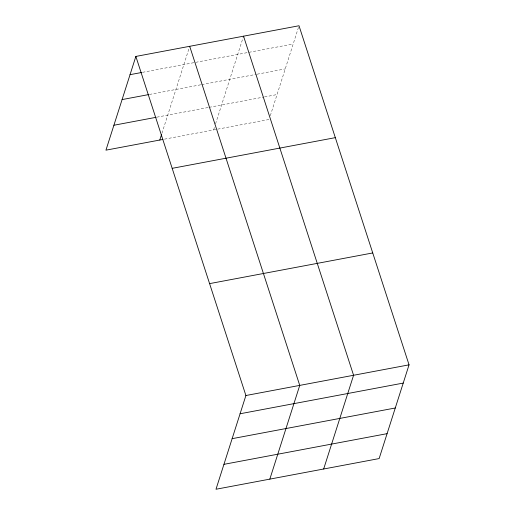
<?xml version="1.0" encoding="UTF-8"?>
<svg xmlns="http://www.w3.org/2000/svg" width="515" height="515" viewBox="0 0 515 515"><rect width="100%" height="100%" fill="white"/><g stroke="black" fill="none" stroke-linecap="round" stroke-linejoin="round"><path stroke-width="0.39" stroke-dasharray="2.58 1.93" d="M161.955 133.243L189.7 46.305M213.628 129.909L214.594 126.89M215.553 123.87L243.544 36.185M270.304 115.701L299.009 25.75M142.526 72.325L293.19 43.987M149.402 94.445L200.901 84.763M201.68 84.615L256.335 74.334M257.114 74.192L285.239 68.901M156.817 117.175L208.311 107.493M209.096 107.345L263.77 97.065M264.549 96.917L277.051 94.567M164.472 139.153L269.1 119.48"/><path stroke-width="0.77" d="M135.863 56.431L245.9 395.52L215.991 489.25L379.137 458.569L409.052 364.839L299.009 25.75L135.863 56.431L105.948 150.161L162.907 139.449M159.792 140.035L161.478 134.75M269.828 479.124L299.743 385.394L189.7 46.305M323.665 468.998L353.58 375.274L243.544 36.185M130.044 74.669L141.747 72.473M122.094 99.582L148.623 94.593M113.899 125.248L156.032 117.323M172.177 168.334L335.323 137.647M209.586 283.623L372.738 252.942M245.9 395.52L409.052 364.839M240.08 413.764L403.232 383.076M232.13 438.671L395.282 407.989M223.941 464.337L387.087 433.656"/></g></svg>
